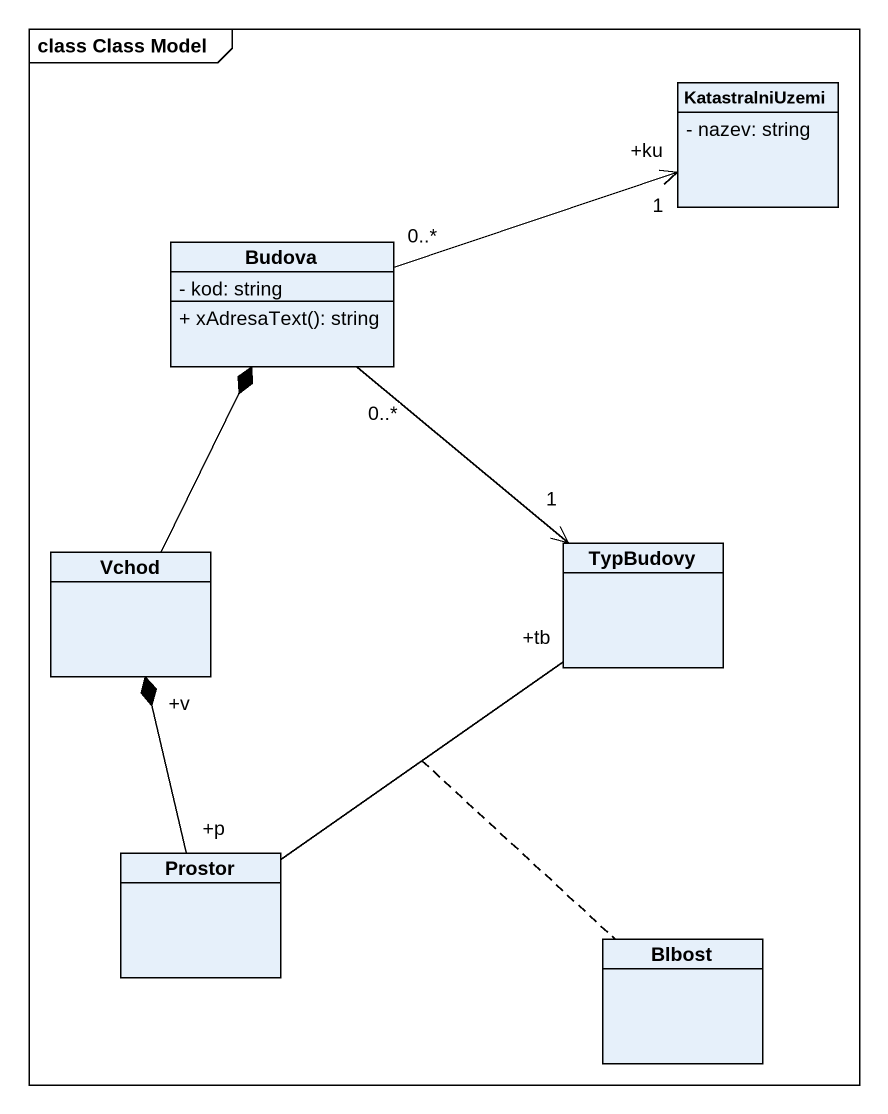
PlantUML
@startuml
mainframe class Class Model
hide circle
hide empty members
skinparam classAttributeIconSize 0
class KatastralniUzemi {
  - nazev: string
}
class Budova {
  - kod: string
  + xAdresaText(): string
}
class Vchod
class TypBudovy
class Prostor
class Blbost
Budova "0..*" -right-> "+ku\n1" KatastralniUzemi
Budova "0..*" --> "1" TypBudovy
Vchod -up-* Budova
Prostor "+p" -up-* "+v" Vchod
Prostor -up- "+tb" TypBudovy
(Prostor, TypBudovy) .. Blbost
@enduml
